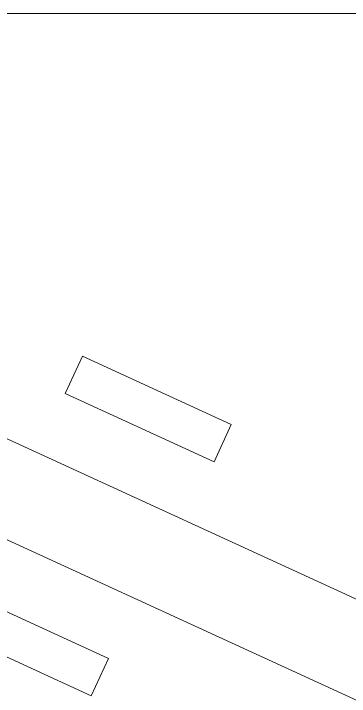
# Model space of a CAD drawing. Header units: inches. Extents: x 0.3 to 10.08, y -5.3 to -0.21.
# Drawn here: x 3.474 to 4.498, y -2.295 to -0.214 of the extents above; entities that cross this region are included whole.
import ezdxf

# ---------------------------------------------------------------- set-up
doc = ezdxf.new("R2010")
doc.units = ezdxf.units.IN
doc.header["$MEASUREMENT"] = 0
doc.layers.add('Layer 1', color=7, linetype='Continuous')

# ---------------------------------------------------------------- blocks, each defined once
blk = doc.blocks.new('block 118')
at = {"layer": 'Layer 1', "color": 7, "lineweight": 15, "true_color": 0xffffff}
blk.add_lwpolyline([(3.7629, -2.1796), (3.3084, -1.9713)], dxfattribs=at)
blk = doc.blocks.new('block 120')
at = {"layer": 'Layer 1', "color": 7, "lineweight": 15, "true_color": 0xffffff}
blk.add_lwpolyline([(3.2563, -2.0849), (3.7108, -2.2933)], dxfattribs=at)
blk = doc.blocks.new('block 121')
at = {"layer": 'Layer 1', "color": 7, "lineweight": 15, "true_color": 0xffffff}
blk.add_lwpolyline([(3.7108, -2.2933), (3.7629, -2.1796)], dxfattribs=at)
blk = doc.blocks.new('block 130')
at = {"layer": 'Layer 1', "color": 7, "lineweight": 15, "true_color": 0xffffff}
blk.add_lwpolyline([(6.3524, -3.1465), (0.4435, -0.4382)], dxfattribs=at)
blk = doc.blocks.new('block 282')
at = {"layer": 'Layer 1', "color": 7, "lineweight": 15, "true_color": 0xffffff}
blk.add_lwpolyline([(3.6315, -1.3719), (4.086, -1.5802)], dxfattribs=at)
blk = doc.blocks.new('block 283')
at = {"layer": 'Layer 1', "color": 7, "lineweight": 15, "true_color": 0xffffff}
blk.add_lwpolyline([(4.086, -1.5802), (4.1381, -1.4666)], dxfattribs=at)
blk = doc.blocks.new('block 284')
at = {"layer": 'Layer 1', "color": 7, "lineweight": 15, "true_color": 0xffffff}
blk.add_lwpolyline([(4.1381, -1.4666), (3.6836, -1.2582)], dxfattribs=at)
blk = doc.blocks.new('block 285')
at = {"layer": 'Layer 1', "color": 7, "lineweight": 15, "true_color": 0xffffff}
blk.add_lwpolyline([(3.6836, -1.2582), (3.6315, -1.3719)], dxfattribs=at)
blk = doc.blocks.new('block 294')
at = {"layer": 'Layer 1', "color": 7, "lineweight": 15, "true_color": 0xffffff}
blk.add_lwpolyline([(1.042, -0.405), (6.9509, -3.1133)], dxfattribs=at)
blk = doc.blocks.new('block 296')
at = {"layer": 'Layer 1', "color": 7, "lineweight": 15, "true_color": 0xffffff}
blk.add_lwpolyline([(6.9925, -0.2141), (1.0837, -0.2141)], dxfattribs=at)

msp = doc.modelspace()

# ---------------------------------------------------------------- block references
at = {"layer": 'Layer 1'}
for name in ['block 296', 'block 294', 'block 130', 'block 285', 'block 284', 'block 282', 'block 283', 'block 118', 'block 120', 'block 121']:
    msp.add_blockref(name, (0, 0), dxfattribs=at)

doc.saveas('drawing.dxf')
